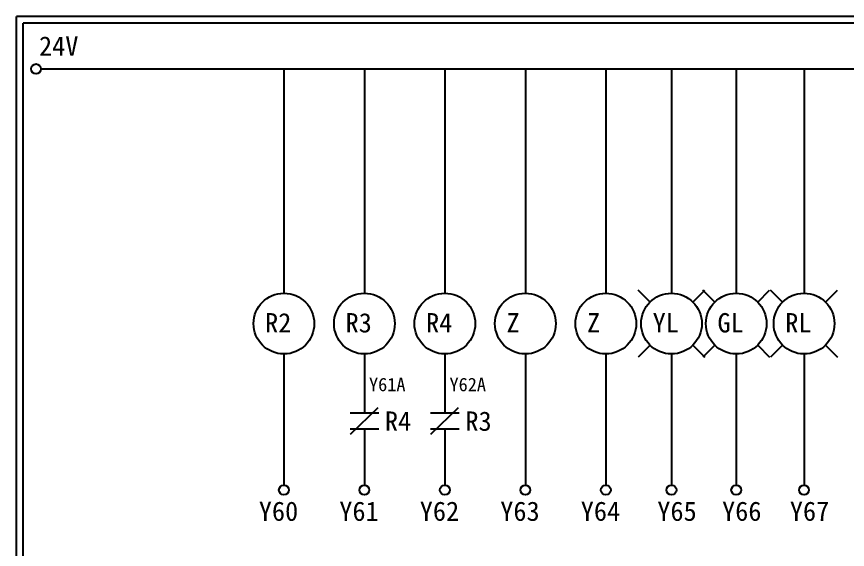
# Model space of a CAD drawing. Extents: x 926 to 1213, y 3 to 207.
# Drawn here: x 925.7 to 1080.6, y 107.6 to 207 of the extents above; entities that cross this region are included whole.
import ezdxf

# ---------------------------------------------------------------- set-up
doc = ezdxf.new("R2010")
doc.units = 0
doc.layers.add('圖框層', color=7, linetype='CONTINUOUS')
doc.layers.add('標尺寸層', color=3, linetype='CONTINUOUS')
doc.styles.add('STSL', font='KAIU.TTF')

msp = doc.modelspace()

# ---------------------------------------------------------------- linework, layer by layer
at = {"layer": '圖框層', "color": 7}
for p, q in [((1212.74, 206.97), (925.74, 206.97)), ((925.74, 3), (925.74, 206.97)), ((1211.49, 205.72), (926.99, 205.72)), ((926.99, 4.25), (926.99, 205.72))]:
    msp.add_line(p, q, dxfattribs=at)
at = {"layer": '標尺寸層', "color": 7}
for p, q in [((930.28, 197.22), (1207.88, 197.22)), ((975.56, 197.22), (975.56, 155.39)), ((990.56, 197.22), (990.56, 155.39)), ((1005.56, 197.22), (1005.56, 155.39)), ((1020.56, 197.22), (1020.56, 155.39)), ((1035.56, 197.22), (1035.56, 155.39)), ((1047.79, 197.22), (1047.79, 155.39)), ((1059.86, 197.22), (1059.86, 155.39)), ((1072.5, 197.22), (1072.5, 155.39)), ((975.56, 144.07), (975.56, 119.62)), ((990.56, 144.07), (990.56, 133.09)), ((1005.56, 144.07), (1005.56, 133.09)), ((1020.56, 144.07), (1020.56, 119.62)), ((1035.56, 144.07), (1035.56, 119.62)), ((1047.79, 144.07), (1047.79, 119.62)), ((1059.86, 144.07), (1059.86, 119.62)), ((1072.5, 144.07), (1072.5, 119.62)), ((990.56, 130.11), (990.56, 119.62)), ((1005.56, 130.11), (1005.56, 119.62))]:
    msp.add_line(p, q, dxfattribs=at)
at = {"layer": '標尺寸層'}
for p, q in [((1043.79, 153.73), (1041.57, 155.95)), ((1051.8, 153.73), (1054.02, 155.95)), ((1055.86, 153.73), (1053.64, 155.95)), ((1063.87, 153.73), (1066.09, 155.95)), ((1068.49, 153.73), (1066.27, 155.95)), ((1076.5, 153.73), (1078.72, 155.95)), ((1043.79, 145.73), (1041.57, 143.5)), ((1051.8, 145.73), (1054.02, 143.5)), ((1055.86, 145.73), (1053.64, 143.5)), ((1063.87, 145.73), (1066.09, 143.5)), ((1068.49, 145.73), (1066.27, 143.5)), ((1076.5, 145.73), (1078.72, 143.5)), ((987.97, 129.11), (993.12, 134.09)), ((1002.97, 129.11), (1008.12, 134.09)), ((987.89, 133.09), (993.23, 133.09)), ((1002.89, 133.09), (1008.23, 133.09)), ((987.89, 130.11), (993.23, 130.11)), ((1002.89, 130.11), (1008.23, 130.11))]:
    msp.add_line(p, q, dxfattribs=at)
at = {"layer": '標尺寸層', "color": 7}
for centre, radius in [((929.36, 197.22), 0.92), ((975.56, 149.73), 5.66), ((990.56, 149.73), 5.66), ((1005.56, 149.73), 5.66), ((1020.56, 149.73), 5.66), ((1035.56, 149.73), 5.66), ((1047.79, 149.73), 5.66), ((1059.86, 149.73), 5.66), ((1072.5, 149.73), 5.66), ((975.56, 118.7), 0.92), ((990.56, 118.7), 0.92), ((1005.56, 118.7), 0.92), ((1020.56, 118.7), 0.92), ((1035.56, 118.7), 0.92), ((1047.79, 118.7), 0.92), ((1059.86, 118.7), 0.92), ((1072.5, 118.7), 0.92)]:
    msp.add_circle(centre, radius, dxfattribs=at)

# ---------------------------------------------------------------- texts
at = {"layer": '圖框層', "color": 4, "style": 'STSL'}
for s, height, p in [('24V', 3.6, (929.91, 199.68)), ('GL', 3.6, (1056.36, 148.09)), ('R2', 3.6, (972.05, 148.09)), ('R3', 3.6, (987.05, 148.09)), ('R4', 3.6, (1002.05, 148.09)), ('Z', 3.6, (1017.05, 148.09)), ('Z', 3.6, (1032.05, 148.09)), ('YL', 3.6, (1044.28, 148.09)), ('RL', 3.6, (1068.99, 148.09)), ('Y61A', 2.5, (991.42, 137.13)), ('Y62A', 2.5, (1006.42, 137.13)), ('R4', 3.6, (994.38, 129.75)), ('R3', 3.6, (1009.38, 129.75)), ('Y60', 3.6, (970.88, 112.96)), ('Y61', 3.6, (985.88, 112.96)), ('Y62', 3.6, (1000.88, 112.96)), ('Y63', 3.6, (1015.88, 112.96)), ('Y64', 3.6, (1030.88, 112.96)), ('Y65', 3.6, (1045.15, 112.96)), ('Y66', 3.6, (1057.22, 112.96)), ('Y67', 3.6, (1069.85, 112.96))]:
    msp.add_text(s, height=height, dxfattribs=at).set_placement(p)

doc.saveas('drawing.dxf')
